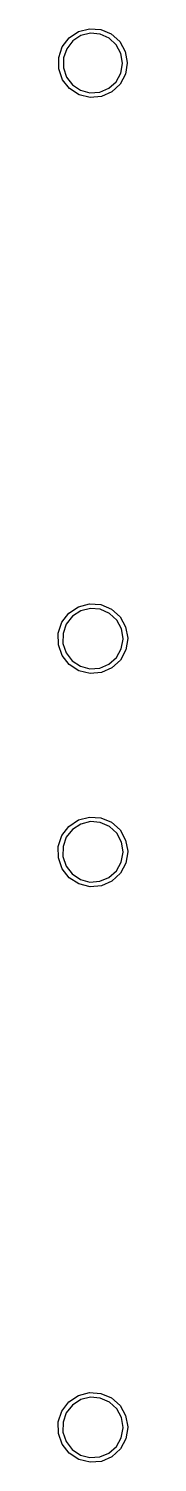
# Model space of a CAD drawing. Extents: x -22.6 to 22.6, y -33.6 to 33.6.
# Drawn here: x 19.4 to 22.6, y -33.6 to 33.6 of the extents above.
import ezdxf

# ---------------------------------------------------------------- set-up
doc = ezdxf.new("R2010")
doc.units = 0
doc.header["$MEASUREMENT"] = 0
doc.layers.add('BLACK', color=7, linetype='CONTINUOUS')

msp = doc.modelspace()

# ---------------------------------------------------------------- linework, layer by layer
at = {"layer": 'BLACK', "linetype": 'CONTINUOUS'}
for p, q in [((19.5683, 32.758), (19.891, 33.1809)), ((20.0578, 33.0355), (19.7732, 32.6745)), ((19.891, 33.1809), (20.3333, 33.4765)), ((20.444, 33.2849), (20.0578, 33.0355)), ((20.3333, 33.4765), (20.8475, 33.6128)), ((20.8902, 33.3957), (20.444, 33.2849)), ((20.8475, 33.6128), (21.3782, 33.5752)), ((21.3482, 33.356), (20.8902, 33.3957)), ((21.7686, 33.1701), (21.3482, 33.356)), ((21.3782, 33.5752), (21.868, 33.3678)), ((22.1062, 32.8581), (21.7686, 33.1701)), ((21.868, 33.3678), (22.2643, 33.0129)), ((22.2643, 33.0129), (22.5242, 32.5488)), ((19.3999, 32.2534), (19.5683, 32.758)), ((19.7732, 32.6745), (19.6208, 32.2407)), ((22.3245, 32.4535), (22.1062, 32.8581)), ((22.4, 32), (22.3245, 32.4535)), ((22.5242, 32.5488), (22.6198, 32.0254)), ((19.4041, 31.7215), (19.3999, 32.2534)), ((19.5804, 31.2196), (19.4041, 31.7215)), ((19.6208, 32.2407), (19.6172, 31.781)), ((19.6172, 31.781), (19.7627, 31.3449)), ((22.3172, 31.5258), (22.3998, 31.978)), ((22.3998, 31.978), (22.4, 32)), ((22.62, 32), (22.5327, 31.4753)), ((22.6198, 32.0254), (22.62, 32)), ((19.9097, 30.8018), (19.5804, 31.2196)), ((19.7627, 31.3449), (20.0416, 30.9794)), ((20.0416, 30.9794), (20.4239, 30.724)), ((21.7502, 30.8179), (22.0926, 31.1247)), ((22.2801, 31.0071), (21.8894, 30.646)), ((22.0926, 31.1247), (22.3172, 31.5258)), ((22.5327, 31.4753), (22.2801, 31.0071)), ((20.3566, 30.5132), (19.9097, 30.8018)), ((20.8729, 30.385), (20.3566, 30.5132)), ((20.4239, 30.724), (20.8682, 30.6062)), ((20.8682, 30.6062), (21.3268, 30.6387)), ((21.4029, 30.4309), (20.8729, 30.385)), ((21.3268, 30.6387), (21.7502, 30.8179)), ((21.8894, 30.646), (21.4029, 30.4309)), ((19.55, 5.76773), (19.8769, 6.19601)), ((19.8769, 6.19601), (20.3248, 6.49533)), ((20.4358, 6.30385), (20.0439, 6.05079)), ((20.3248, 6.49533), (20.8456, 6.63341)), ((20.8885, 6.41631), (20.4358, 6.30385)), ((20.8456, 6.63341), (21.383, 6.59536)), ((21.3533, 6.37606), (20.8885, 6.41631)), ((21.78, 6.18742), (21.3533, 6.37606)), ((21.383, 6.59536), (21.8791, 6.38528)), ((22.1226, 5.87075), (21.78, 6.18742)), ((21.8791, 6.38528), (22.2804, 6.02583)), ((19.3795, 5.25666), (19.55, 5.76773)), ((19.755, 5.68442), (19.6005, 5.24426)), ((20.0439, 6.05079), (19.755, 5.68442)), ((22.3441, 5.46019), (22.1226, 5.87075)), ((22.2804, 6.02583), (22.5437, 5.55576)), ((22.4207, 5), (22.3441, 5.46019)), ((22.5437, 5.55576), (22.6405, 5.02577)), ((19.3837, 4.71792), (19.3795, 5.25666)), ((19.5623, 4.20959), (19.3837, 4.71792)), ((19.6005, 5.24426), (19.5968, 4.77775)), ((19.5968, 4.77775), (19.7444, 4.33522)), ((22.3367, 4.51876), (22.4205, 4.97769)), ((22.4205, 4.97769), (22.4207, 5)), ((22.6407, 5), (22.5522, 4.46855)), ((22.6405, 5.02577), (22.6407, 5)), ((19.8958, 3.78649), (19.5623, 4.20959)), ((19.7444, 4.33522), (20.0275, 3.96436)), ((21.7612, 3.80047), (22.1088, 4.11172)), ((22.1088, 4.11172), (22.3367, 4.51876)), ((22.5522, 4.46855), (22.2964, 3.99441)), ((20.3484, 3.49425), (19.8958, 3.78649)), ((20.0275, 3.96436), (20.4154, 3.70518)), ((20.8713, 3.36437), (20.3484, 3.49425)), ((20.4154, 3.70518), (20.8663, 3.58561)), ((20.8663, 3.58561), (21.3317, 3.61856)), ((21.408, 3.41085), (20.8713, 3.36437)), ((21.3317, 3.61856), (21.7612, 3.80047)), ((21.9008, 3.6287), (21.408, 3.41085)), ((22.2964, 3.99441), (21.9008, 3.6287)), ((19.55, -4.23227), (19.8769, -3.80399)), ((20.0439, -3.94921), (19.755, -4.31558)), ((19.8769, -3.80399), (20.3248, -3.50467)), ((20.4358, -3.69615), (20.0439, -3.94921)), ((20.3248, -3.50467), (20.8456, -3.36659)), ((20.8885, -3.58369), (20.4358, -3.69615)), ((20.8456, -3.36659), (21.383, -3.40464)), ((21.3533, -3.62394), (20.8885, -3.58369)), ((21.78, -3.81258), (21.3533, -3.62394)), ((21.383, -3.40464), (21.8791, -3.61472)), ((22.1226, -4.12925), (21.78, -3.81258)), ((21.8791, -3.61472), (22.2804, -3.97417)), ((22.2804, -3.97417), (22.5437, -4.44424)), ((19.3795, -4.74334), (19.55, -4.23227)), ((19.755, -4.31558), (19.6005, -4.75574)), ((22.3441, -4.53981), (22.1226, -4.12925)), ((22.4207, -5), (22.3441, -4.53981)), ((22.5437, -4.44424), (22.6405, -4.97423)), ((19.3837, -5.28208), (19.3795, -4.74334)), ((19.5623, -5.79041), (19.3837, -5.28208)), ((19.6005, -4.75574), (19.5968, -5.22225)), ((19.5968, -5.22225), (19.7444, -5.66478)), ((22.3367, -5.48124), (22.4205, -5.02231)), ((22.4205, -5.02231), (22.4207, -5)), ((22.6407, -5), (22.5522, -5.53145)), ((22.6405, -4.97423), (22.6407, -5)), ((19.8958, -6.21351), (19.5623, -5.79041)), ((19.7444, -5.66478), (20.0275, -6.03564)), ((20.0275, -6.03564), (20.4154, -6.29482)), ((21.7612, -6.19953), (22.1088, -5.88828)), ((22.2964, -6.00559), (21.9008, -6.3713)), ((22.1088, -5.88828), (22.3367, -5.48124)), ((22.5522, -5.53145), (22.2964, -6.00559)), ((20.3484, -6.50575), (19.8958, -6.21351)), ((20.8713, -6.63563), (20.3484, -6.50575)), ((20.4154, -6.29482), (20.8663, -6.41439)), ((20.8663, -6.41439), (21.3317, -6.38144)), ((21.408, -6.58915), (20.8713, -6.63563)), ((21.3317, -6.38144), (21.7612, -6.19953)), ((21.9008, -6.3713), (21.408, -6.58915)), ((19.55, -31.2323), (19.8769, -30.804)), ((19.8769, -30.804), (20.3248, -30.5047)), ((20.4358, -30.6962), (20.0439, -30.9492)), ((20.3248, -30.5047), (20.8456, -30.3666)), ((20.8885, -30.5837), (20.4358, -30.6962)), ((20.8456, -30.3666), (21.383, -30.4046)), ((21.3533, -30.6239), (20.8885, -30.5837)), ((21.78, -30.8126), (21.3533, -30.6239)), ((21.383, -30.4046), (21.8791, -30.6147)), ((22.1226, -31.1292), (21.78, -30.8126)), ((21.8791, -30.6147), (22.2804, -30.9742)), ((19.3795, -31.7433), (19.55, -31.2323)), ((19.755, -31.3156), (19.6005, -31.7557)), ((20.0439, -30.9492), (19.755, -31.3156)), ((22.3441, -31.5398), (22.1226, -31.1292)), ((22.2804, -30.9742), (22.5437, -31.4442)), ((22.4207, -32), (22.3441, -31.5398)), ((22.5437, -31.4442), (22.6405, -31.9742)), ((19.3837, -32.2821), (19.3795, -31.7433)), ((19.6005, -31.7557), (19.5968, -32.2222)), ((19.5968, -32.2222), (19.7444, -32.6648)), ((22.3367, -32.4812), (22.4205, -32.0223)), ((22.4205, -32.0223), (22.4207, -32)), ((22.6407, -32), (22.5522, -32.5314)), ((22.6405, -31.9742), (22.6407, -32)), ((19.5623, -32.7904), (19.3837, -32.2821)), ((19.8958, -33.2135), (19.5623, -32.7904)), ((19.7444, -32.6648), (20.0275, -33.0356)), ((21.7612, -33.1995), (22.1088, -32.8883)), ((22.1088, -32.8883), (22.3367, -32.4812)), ((22.5522, -32.5314), (22.2964, -33.0056)), ((20.3484, -33.5058), (19.8958, -33.2135)), ((20.0275, -33.0356), (20.4154, -33.2948)), ((20.8713, -33.6356), (20.3484, -33.5058)), ((20.4154, -33.2948), (20.8663, -33.4144)), ((20.8663, -33.4144), (21.3317, -33.3814)), ((21.408, -33.5891), (20.8713, -33.6356)), ((21.3317, -33.3814), (21.7612, -33.1995)), ((21.9008, -33.3713), (21.408, -33.5891)), ((22.2964, -33.0056), (21.9008, -33.3713))]:
    msp.add_line(p, q, dxfattribs=at)

doc.saveas('drawing.dxf')
